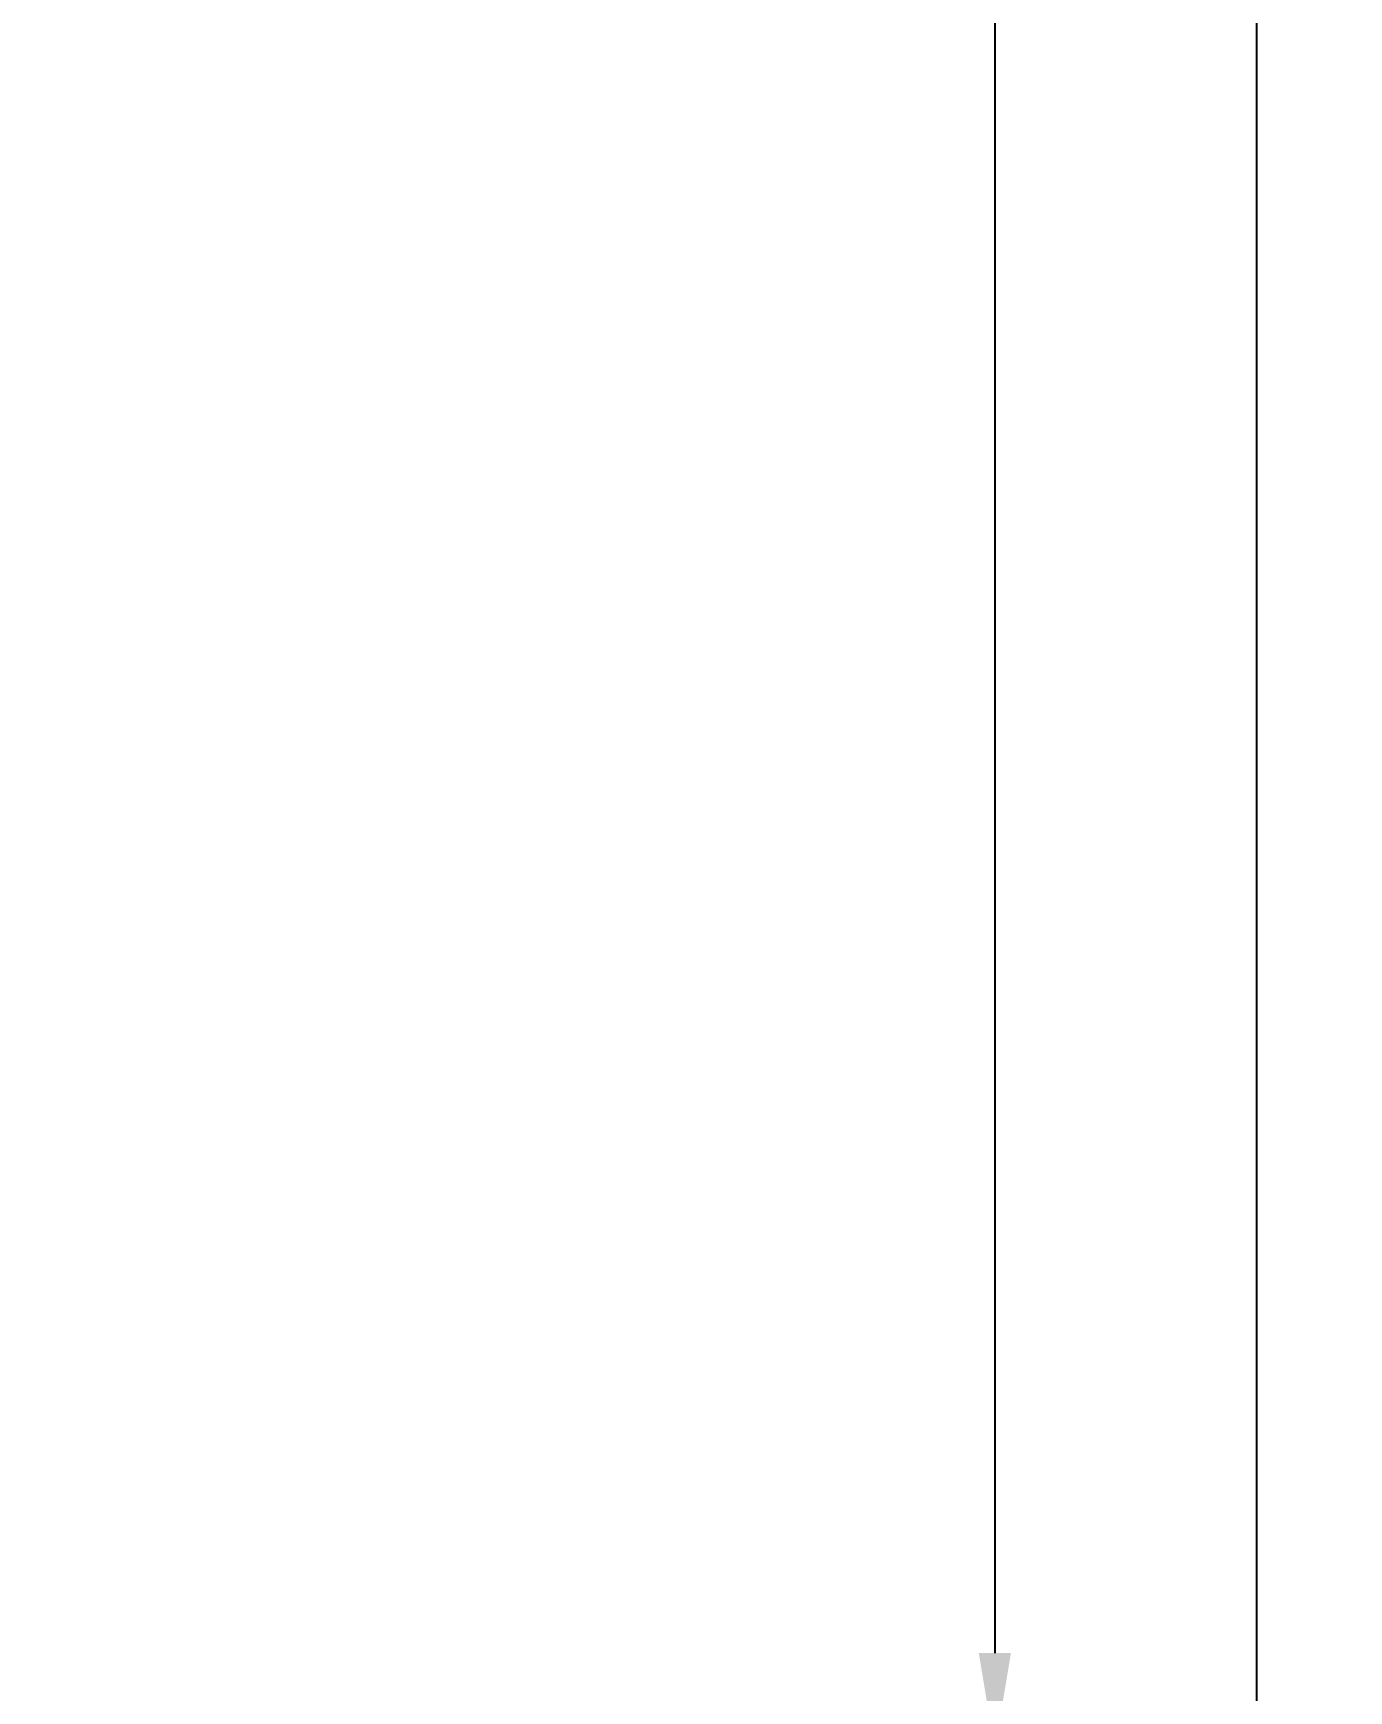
# Model space of a CAD drawing. Header units: millimetres. Extents: x -20000 to 230000, y -17405 to 24510.
# Drawn here: x 75195.6 to 75400, y -13777.1 to -13519.5 of the extents above; entities that cross this region are included whole.
import ezdxf

# ---------------------------------------------------------------- set-up
doc = ezdxf.new("R2010")
doc.units = ezdxf.units.MM
doc.header["$PDMODE"] = 35
doc.header["$PDSIZE"] = 0.5
doc.layers.get('Defpoints').update_dxf_attribs({"true_color": 0xc2a584})
doc.layers.add('1 - Cotation', color=32, linetype='Continuous', lineweight=13)
doc.styles.add('Texte Poralu', font='tahomabd.ttf')
doc.dimstyles.new('100 - 1000', dxfattribs={"dimtxt": 15, "dimasz": 15, "dimexe": 5, "dimexo": 2.5, "dimgap": 8, "dimtad": 1, "dimdec": 1, "dimtxsty": 'Texte Poralu', "dimcen": 10, "dimazin": 0, "dimtfac": 1, "dimtdec": 1, "dimtmove": 0, "dimatfit": 3, "dimfxl": 1, "dimarcsym": 0})

# ---------------------------------------------------------------- blocks, each defined once
blk = doc.blocks.new('*D1111')
at = {"layer": '1 - Cotation', "color": 0, "lineweight": -2, "transparency": 16777216}
for p, q in [((75002.5, -12855.67), (75350, -12855.67)), ((75345, -12870.67), (75345, -13771.27)), ((75102.61, -13786.27), (75350, -13786.27))]:
    blk.add_line(p, q, dxfattribs=at)
at = {"layer": '1 - Cotation', "color": 0, "transparency": 16777216}
for points in [[(75342.5, -12870.67), (75347.5, -12870.67), (75345, -12855.67)], [(75342.5, -13771.27), (75347.5, -13771.27), (75345, -13786.27)]]:
    blk.add_solid(points, dxfattribs=at)
at = {"layer": 'Defpoints', "color": 0, "transparency": 16777216}
for p in [(75000, -12855.67), (75100.11, -13786.27), (75345, -13786.27)]:
    blk.add_point(p, dxfattribs=at)
at = {"layer": '1 - Cotation', "color": 0, "transparency": 16777216, "insert": (75329.5, -13320.97), "char_height": 15, "attachment_point": 5, "rotation": 90, "style": 'Texte Poralu'}
blk.add_mtext('H', dxfattribs=at)
blk = doc.blocks.new('*D1112')
at = {"layer": '1 - Cotation', "color": 0, "lineweight": -2, "transparency": 16777216}
for p, q in [((75397.5, -12505.67), (75380.67, -12505.67)), ((75385.67, -12520.67), (75385.67, -13891.27)), ((75397.5, -13906.27), (75380.67, -13906.27))]:
    blk.add_line(p, q, dxfattribs=at)
at = {"layer": '1 - Cotation', "color": 0, "transparency": 16777216}
for points in [[(75383.17, -12520.67), (75388.17, -12520.67), (75385.67, -12505.67)], [(75383.17, -13891.27), (75388.17, -13891.27), (75385.67, -13906.27)]]:
    blk.add_solid(points, dxfattribs=at)
at = {"layer": 'Defpoints', "color": 0, "transparency": 16777216}
for p in [(75400, -12505.67), (75385.67, -13906.27), (75400, -13906.27)]:
    blk.add_point(p, dxfattribs=at)
at = {"layer": '1 - Cotation', "color": 0, "transparency": 16777216, "insert": (75369.9, -13205.97), "char_height": 15, "attachment_point": 5, "rotation": 90, "style": 'Texte Poralu'}
blk.add_mtext('HSP', dxfattribs=at)

msp = doc.modelspace()

# ---------------------------------------------------------------- dimensions: what is measured, and where the dimension line sits
at = {"layer": '1 - Cotation'}
for base, p1, p2, text, picture, middle in [((75385.67, -13906.27), (75400, -12505.67), (75400, -13906.27), 'HSP', '*D1112', (75369.9, -13205.97)), ((75345, -13786.27), (75000, -12855.67), (75100.11, -13786.27), 'H', '*D1111', (75329.5, -13320.97))]:
    dim = msp.add_linear_dim(base=base, p1=p1, p2=p2, angle=90, text=text, dimstyle='100 - 1000', dxfattribs=at)
    dim.commit()
    dim.dimension.update_dxf_attribs({"geometry": picture, "text_midpoint": middle})

doc.saveas('drawing.dxf')
